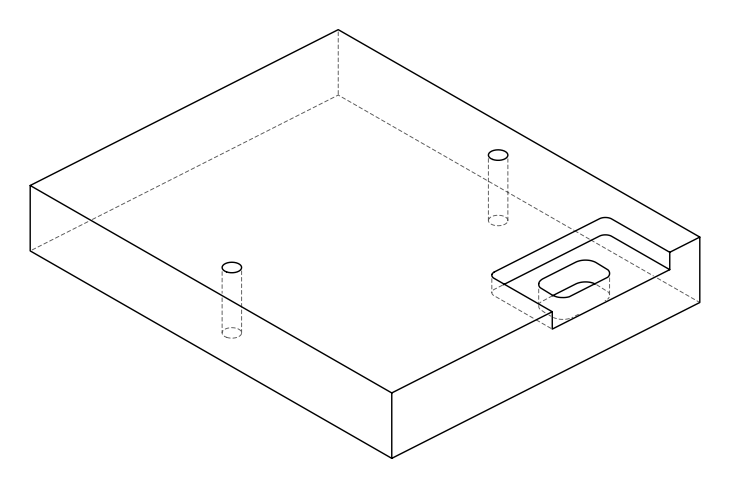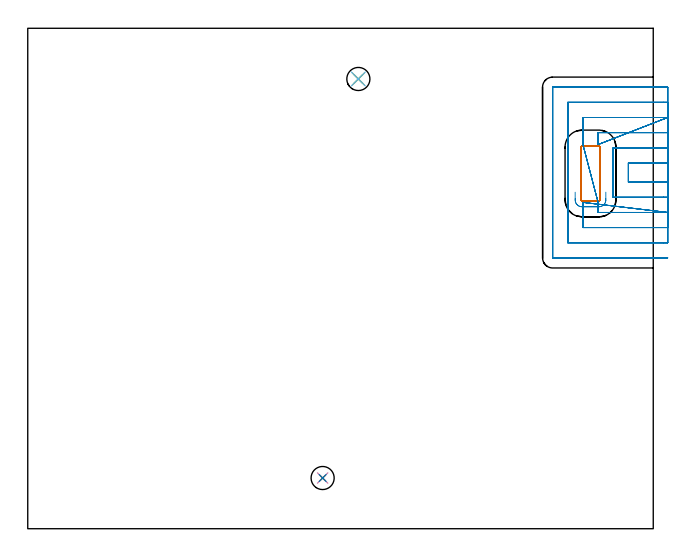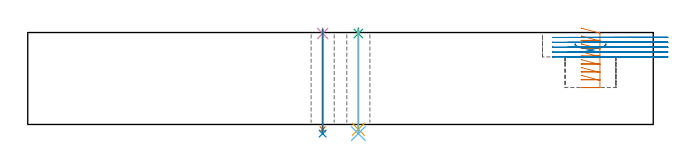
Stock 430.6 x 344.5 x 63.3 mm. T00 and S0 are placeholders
(PLAN: 8 operations, 6 tool changes, 20.3 min)
(1 MILL_RECTANGULAR_POCKET | POCKET_RECTANGULAR_STRAIGHT | UGT0201_105 | Follow Part, ap 5.5, ae 75% | 2.35 min | 74765 mm3)
(2 MILL_SLOT | SLOT_PARTIAL_RECTANGULAR | UGT0201_131 | Follow Part, ap 3.475, ae 75% | 16.74 min | 134733 mm3)
(3 SPOT_DRILL | STEP1HOLE | NXT0321_9005460120000 | 0.03 min | 9 mm3)
(4 SPOT_DRILL_1 | STEP1HOLE_1 | NXT0321_9005460120000 | 0.03 min | 4 mm3)
(5 DRILL_THROUGH_HOLE_INTO_CENTER | STEP1HOLE | NXT0301_072 | 0.28 min | 5040 mm3)
(6 DRILL_TO_ENLARGE_THROUGH_HOLE | STEP1HOLE | UGT0301_241 | 0.29 min | 7484 mm3)
(7 DRILL_THROUGH_HOLE_INTO_CENTER_1 | STEP1HOLE_1 | NXT0301_072 | 0.28 min | 5053 mm3)
(8 DRILL_TO_ENLARGE_THROUGH_HOLE_1 | STEP1HOLE_1 | UGT0301_241 | 0.29 min | 7487 mm3)
(TOOL UGT0201_105 | End Mill 22 mm | D22 FL25 Z2)
(TOOL UGT0201_131 | Carbide End Mill 13.9 | D13.9 FL30 Z4)
(TOOL NXT0321_9005460120000 | NC Spot Drill, 142deg, 12mm, Carbide, Uncoated | D12 PA142 FL30 Z2)
(TOOL NXT0301_072 | Carbide Drill 10.1mm [860.1-1010-051A1-MM 2214] | D10.1 PA140 FL71 Z2)
(TOOL UGT0301_241 | Twist Drill 15.9 mm | D15.9 PA118 FL120 Z2)
(OP 1 MILL_RECTANGULAR_POCKET)
G17 G21 G94 G90
T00 M6
G54
G17 G0 G90 X381.103 Y225.901 S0 M3
G43 Z73.3 H0
Z66.3
G94 G1 X381.292 Y225.766 Z66.238 F250.
X381.516 Y225.7 Z66.175
X393.284 Z63.022
X393.508 Y225.766 Z62.959
X393.699 Y225.901 Z62.897
X393.834 Y226.092 Z62.834
X393.9 Y226.316 Z62.771
Y244.55 Z57.886
Y262.7 F500.
G3 X393.2 Y263.4 R0.7
G1 X381.6
G3 X380.9 Y262.7 R0.7
G1 Y226.4
G3 X381.6 Y225.7 R0.7
G1 X393.2
G3 X393.9 Y226.4 R0.7
G1 Y244.55
Y245.55
G0 X381.103 Y225.901 Z60.886
G1 X381.292 Y225.766 Z60.823 F250.
X381.516 Y225.7 Z60.761
X393.284 Z57.608
X393.508 Y225.766 Z57.545
X393.699 Y225.901 Z57.482
X393.834 Y226.092 Z57.42
X393.9 Y226.316 Z57.357
Y244.55 Z52.471
Y262.7 F500.
G3 X393.2 Y263.4 R0.7
G1 X381.6
G3 X380.9 Y262.7 R0.7
G1 Y226.4
G3 X381.6 Y225.7 R0.7
G1 X393.2
G3 X393.9 Y226.4 R0.7
G1 Y244.55
Y245.55
G0 X381.103 Y225.901 Z55.471
G1 X381.292 Y225.766 Z55.409 F250.
X381.516 Y225.7 Z55.346
X393.284 Z52.193
X393.508 Y225.766 Z52.131
X393.699 Y225.901 Z52.068
X393.834 Y226.092 Z52.005
X393.9 Y226.316 Z51.943
Y244.55 Z47.057
Y262.7 F500.
G3 X393.2 Y263.4 R0.7
G1 X381.6
G3 X380.9 Y262.7 R0.7
G1 Y226.4
G3 X381.6 Y225.7 R0.7
G1 X393.2
G3 X393.9 Y226.4 R0.7
G1 Y244.55
Y245.55
G0 X381.103 Y225.901 Z50.057
G1 X381.292 Y225.766 Z49.995 F250.
X381.516 Y225.7 Z49.932
X393.284 Z46.779
X393.508 Y225.766 Z46.716
X393.699 Y225.901 Z46.654
X393.834 Y226.092 Z46.591
X393.9 Y226.316 Z46.529
Y244.55 Z41.643
Y262.7 F500.
G3 X393.2 Y263.4 R0.7
G1 X381.6
G3 X380.9 Y262.7 R0.7
G1 Y226.4
G3 X381.6 Y225.7 R0.7
G1 X393.2
G3 X393.9 Y226.4 R0.7
G1 Y244.55
Y245.55
G0 X381.103 Y225.901 Z44.643
G1 X381.292 Y225.766 Z44.581 F250.
X381.516 Y225.7 Z44.518
X393.284 Z41.365
X393.508 Y225.766 Z41.302
X393.699 Y225.901 Z41.24
X393.834 Y226.092 Z41.177
X393.9 Y226.316 Z41.114
Y244.55 Z36.229
Y262.7 F500.
G3 X393.2 Y263.4 R0.7
G1 X381.6
G3 X380.9 Y262.7 R0.7
G1 Y226.4
G3 X381.6 Y225.7 R0.7
G1 X393.2
G3 X393.9 Y226.4 R0.7
G1 Y244.55
Y245.55
G0 X381.103 Y225.901 Z39.229
G1 X381.292 Y225.766 Z39.166 F250.
X381.516 Y225.7 Z39.104
X393.284 Z35.951
X393.508 Y225.766 Z35.888
X393.699 Y225.901 Z35.825
X393.834 Y226.092 Z35.763
X393.9 Y226.316 Z35.7
Y244.55 Z30.814
Y262.7 F500.
G3 X393.2 Y263.4 R0.7
G1 X381.6
G3 X380.9 Y262.7 R0.7
G1 Y226.4
G3 X381.6 Y225.7 R0.7
G1 X393.2
G3 X393.9 Y226.4 R0.7
G1 Y244.55
Y245.55
G0 X381.103 Y225.901 Z33.814
G1 X381.292 Y225.766 Z33.752 F250.
X381.516 Y225.7 Z33.689
X393.284 Z30.536
X393.508 Y225.766 Z30.474
X393.699 Y225.901 Z30.411
X393.834 Y226.092 Z30.348
X393.9 Y226.316 Z30.286
Y244.55 Z25.4
Y262.7 F500.
G3 X393.2 Y263.4 R0.7
G1 X381.6
G3 X380.9 Y262.7 R0.7
G1 Y226.4
G3 X381.6 Y225.7 R0.7
G1 X393.2
G3 X393.9 Y226.4 R0.7
G1 Y244.55
Y245.55
G0 Z73.3
M5
M2
(OP 2 MILL_SLOT)
G17 G21 G94 G90
T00 M6
G54
G17 G0 G90 X440.55 Y251.825 S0 M3
G43 Z73.3 H0
Z59.94
G94 G1 X437.55 F250.
X413.475 F500.
Y238.575
X437.55
X440.55 F250.
Y262.25
X437.55
X403.05 F500.
Y228.15
X437.55
X440.55 F250.
Y272.675
X437.55
X392.625 F500.
Y267.457
Y264.457 F250.
X440.55 Y283.1 F500.
X437.55 F250.
X382.2 F500.
Y267.454
Y264.454 F250.
X392.625 Y224.643 F500.
Y221.643 F250.
Y217.725 F500.
X437.55
X440.55 F250.
X382.2 Y224.646 F500.
Y221.646 F250.
Y207.3 F500.
X437.55
X440.55 F250.
Y293.525
X437.55
X371.775 F500.
Y196.875
X437.55
X440.55 F250.
Y303.95
X437.55
X361.4 F500.
X361.37 Y303.952
X361.348 Y303.93
X361.35 Y303.9
Y186.5
X361.348 Y186.47
X361.37 Y186.448
X361.4 Y186.45
X437.55
X440.55 F250.
G0 Y251.825 Z56.58
G1 X437.55
X413.475 F500.
Y238.575
X437.55
X440.55 F250.
Y262.25
X437.55
X403.05 F500.
Y228.15
X437.55
X440.55 F250.
Y272.675
X437.55
X392.625 F500.
Y267.457
Y264.457 F250.
X440.55 Y283.1 F500.
X437.55 F250.
X382.2 F500.
Y267.454
Y264.454 F250.
X392.625 Y224.643 F500.
Y221.643 F250.
Y217.725 F500.
X437.55
X440.55 F250.
X382.2 Y224.646 F500.
Y221.646 F250.
Y207.3 F500.
X437.55
X440.55 F250.
Y293.525
X437.55
X371.775 F500.
Y196.875
X437.55
X440.55 F250.
Y303.95
X437.55
X361.4 F500.
X361.37 Y303.952
X361.348 Y303.93
X361.35 Y303.9
Y186.5
X361.348 Y186.47
X361.37 Y186.448
X361.4 Y186.45
X437.55
X440.55 F250.
G0 Y251.825 Z53.22
G1 X437.55
X413.475 F500.
Y238.575
X437.55
X440.55 F250.
Y262.25
X437.55
X403.05 F500.
Y228.15
X437.55
X440.55 F250.
Y272.675
X437.55
X392.625 F500.
Y267.457
Y264.457 F250.
X440.55 Y283.1 F500.
X437.55 F250.
X382.2 F500.
Y267.454
Y264.454 F250.
X392.625 Y224.643 F500.
Y221.643 F250.
Y217.725 F500.
X437.55
X440.55 F250.
X382.2 Y224.646 F500.
Y221.646 F250.
Y207.3 F500.
X437.55
X440.55 F250.
Y293.525
X437.55
X371.775 F500.
Y196.875
X437.55
X440.55 F250.
Y303.95
X437.55
X361.4 F500.
X361.37 Y303.952
X361.348 Y303.93
X361.35 Y303.9
Y186.5
X361.348 Y186.47
X361.37 Y186.448
X361.4 Y186.45
X437.55
X440.55 F250.
G0 Y251.825 Z49.86
G1 X437.55
X413.475 F500.
Y238.575
X437.55
X440.55 F250.
Y262.25
X437.55
X403.05 F500.
Y228.15
X437.55
X440.55 F250.
Y272.675
X437.55
X392.625 F500.
Y267.457
Y264.457 F250.
X440.55 Y283.1 F500.
X437.55 F250.
X382.2 F500.
Y267.454
Y264.454 F250.
G0 X376.85 Y231.635 Z56.22
G1 Y227.346 Z55.071
X376.836 Y226.573 Z54.864
Y226.243 Z54.775
X376.911 Y225.608 Z54.604
X377.06 Y224.986 Z54.432
X377.282 Y224.386 Z54.261
X377.432 Y224.091 Z54.172
X377.593 Y223.814 Z54.087
X377.987 Y223.297 Z53.912
X378.444 Y222.834 Z53.738
X378.956 Y222.432 Z53.563
X379.231 Y222.267 Z53.478
X379.515 Y222.113 Z53.391
X380.282 Y221.829 Z53.172
X380.598 Y221.76 Z53.085
X380.959 Y221.689 Z52.987
X381.286 Y221.651 Z52.898
X381.673 Y221.636 Z52.795
X382.401 Y221.65 Z52.6
X391.987 Z50.031
X392.625 Y221.643 Z49.86
Y217.725 F500.
X437.55
X440.55 F250.
G0 X397.95 Y231.663 Z56.22
G1 Y227.346 Z55.063
X397.964 Y226.573 Z54.856
X397.951 Y226.063 Z54.719
X397.927 Y225.857 Z54.664
X397.871 Y225.502 Z54.568
X397.65 Y224.716 Z54.349
X397.512 Y224.384 Z54.252
X397.275 Y223.93 Z54.115
X397.126 Y223.707 Z54.043
X396.892 Y223.403 Z53.941
X396.502 Y222.983 Z53.787
X396.289 Y222.773 Z53.707
X395.813 Y222.413 Z53.547
X395.295 Y222.12 Z53.387
X394.742 Y221.898 Z53.228
X394.451 Y221.824 Z53.147
X394.031 Y221.724 Z53.031
X393.69 Y221.668 Z52.939
X393.373 Y221.642 Z52.854
X382.2 Y221.646 Z49.86
Y207.3 F500.
X437.55
X440.55 F250.
Y293.525
X437.55
X371.775 F500.
Y196.875
X437.55
X440.55 F250.
Y303.95
X437.55
X361.4 F500.
X361.37 Y303.952
X361.348 Y303.93
X361.35 Y303.9
Y186.5
X361.348 Y186.47
X361.37 Y186.448
X361.4 Y186.45
X437.55
X440.55 F250.
G0 Y251.825 Z46.5
G1 X437.55
X413.475 F500.
Y238.575
X437.55
X440.55 F250.
Y262.25
X437.55
X403.05 F500.
Y228.15
X437.55
X440.55 F250.
Y272.675
X437.55
X392.625 F500.
Y267.457
Y264.457 F250.
X440.55 Y283.1 F500.
X437.55 F250.
X382.2 F500.
Y267.454
Y264.454 F250.
X392.625 Y224.643 F500.
Y221.643 F250.
Y217.725 F500.
X437.55
X440.55 F250.
X382.2 Y224.646 F500.
Y221.646 F250.
Y207.3 F500.
X437.55
X440.55 F250.
Y293.525
X437.55
X371.775 F500.
Y196.875
X437.55
X440.55 F250.
Y303.95
X437.55
X361.4 F500.
X361.37 Y303.952
X361.348 Y303.93
X361.35 Y303.9
Y186.5
X361.348 Y186.47
X361.37 Y186.448
X361.4 Y186.45
X437.55
X440.55 F250.
G0 Z73.3
M5
M2
(OP 3 SPOT_DRILL)
G17 G21 G94 G90
T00 M6
G54
G17 G0 G90 X227.6 Y309.6 S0 M3
G43 Z73.3 H0
G94 G81 G98 Z62.616 F250. R66.3
G80
M5
M2
(OP 4 SPOT_DRILL_1)
G17 G21 G94 G90
T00 M6
G54
G17 G0 G90 X203. Y34.9 S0 M3
G43 Z73.3 H0
G94 G81 G98 Z62.616 F250. R66.3
G80
M5
M2
(OP 5 DRILL_THROUGH_HOLE_INTO_CENTER)
G17 G21 G94 G90
T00 M6
G54
G17 G0 G90 X227.6 Y309.6 S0 M3
G43 Z73.3 H1
G94 G73 G98 Z-3.338 F250. Q9.52 R65.3
G80
M5
M2
(OP 6 DRILL_TO_ENLARGE_THROUGH_HOLE)
G17 G21 G94 G90
T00 M6
G54
G17 G0 G90 X227.6 Y309.6 S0 M3
G43 Z73.3 H0
G94 G73 G98 Z-6.277 F250. Q13.915 R65.3
G80
M5
M2
(OP 7 DRILL_THROUGH_HOLE_INTO_CENTER_1)
G17 G21 G94 G90
T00 M6
G54
G17 G0 G90 X203. Y34.9 S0 M3
G43 Z73.3 H1
G94 G73 G98 Z-3.338 F250. Q9.52 R65.3
G80
M5
M2
(OP 8 DRILL_TO_ENLARGE_THROUGH_HOLE_1)
G17 G21 G94 G90
T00 M6
G54
G17 G0 G90 X203. Y34.9 S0 M3
G43 Z73.3 H0
G94 G73 G98 Z-6.277 F250. Q13.915 R65.3
G80
M5
M2
